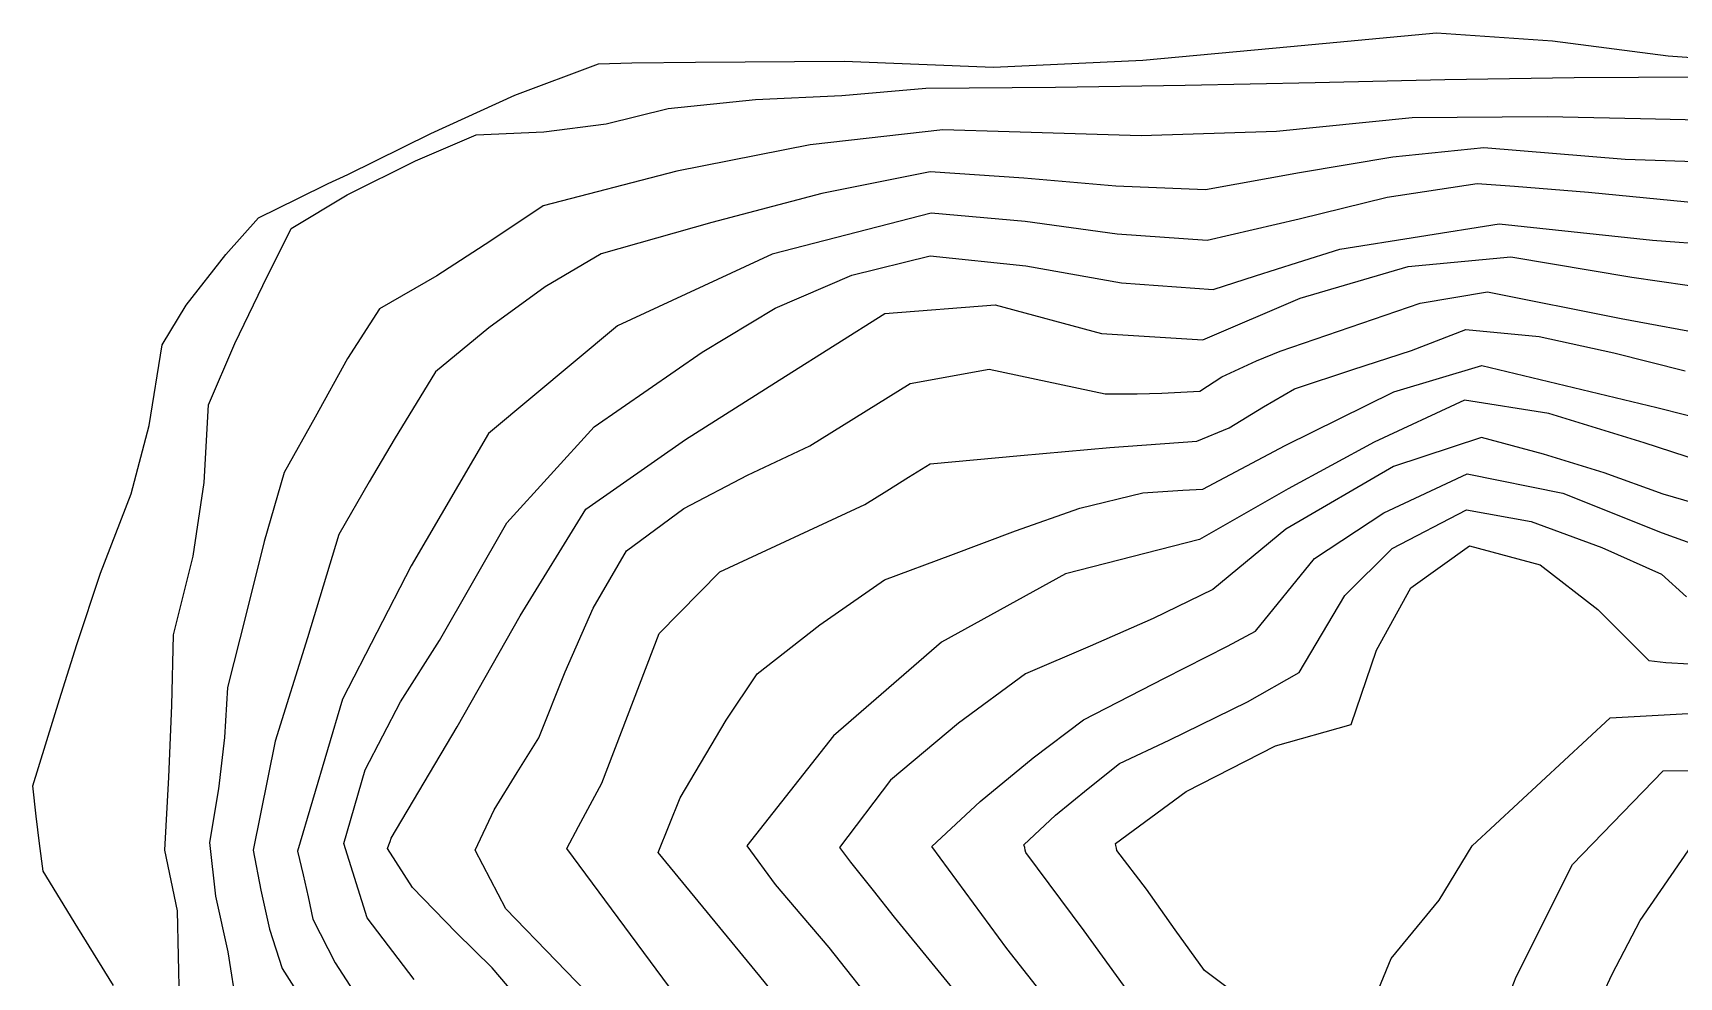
# Model space of a CAD drawing. Extents: x 21147 to 21795, y 3328 to 3821.
# Drawn here: x 21164.3 to 21240.9, y 3763.9 to 3807.9 of the extents above; entities that cross this region are included whole.
import ezdxf

# ---------------------------------------------------------------- set-up
doc = ezdxf.new("R2010")
doc.units = 0
doc.header["$MEASUREMENT"] = 0
doc.layers.add('CURVAS', color=43, linetype='CONTINUOUS')

msp = doc.modelspace()

# ---------------------------------------------------------------- linework, layer by layer
at = {"layer": 'CURVAS', "linetype": 'CONTINUOUS'}
for p, q in [((21222.814, 3807.259), (21229.612, 3807.886)), ((21229.612, 3807.886), (21235.011, 3807.513)), ((21215.926, 3806.625), (21222.814, 3807.259)), ((21235.011, 3807.513), (21240.39, 3806.821)), ((21186.688, 3804.984), (21190.593, 3806.448)), ((21190.593, 3806.448), (21192.135, 3806.5)), ((21192.135, 3806.5), (21195.099, 3806.531)), ((21195.099, 3806.531), (21202.026, 3806.568)), ((21202.026, 3806.568), (21208.985, 3806.292)), ((21208.985, 3806.292), (21215.926, 3806.625)), ((21240.39, 3806.821), (21245.694, 3806.448)), ((21217.908, 3805.458), (21223.955, 3805.585)), ((21223.955, 3805.585), (21229.995, 3805.712)), ((21229.995, 3805.712), (21236.015, 3805.81)), ((21236.015, 3805.81), (21242.003, 3805.849)), ((21182.778, 3803.206), (21186.688, 3804.984)), ((21193.829, 3804.363), (21197.895, 3804.792)), ((21197.895, 3804.792), (21201.914, 3804.972)), ((21201.914, 3804.972), (21205.836, 3805.322)), ((21205.836, 3805.322), (21211.864, 3805.361)), ((21211.864, 3805.361), (21217.908, 3805.458)), ((21190.946, 3803.662), (21193.829, 3804.363)), ((21184.889, 3803.141), (21188.043, 3803.282)), ((21188.043, 3803.282), (21190.946, 3803.662)), ((21206.627, 3803.38), (21200.441, 3802.679)), ((21209.712, 3803.284), (21206.627, 3803.38)), ((21212.786, 3803.188), (21209.712, 3803.284)), ((21222.158, 3803.296), (21215.855, 3803.093)), ((21228.477, 3803.936), (21222.158, 3803.296)), ((21234.765, 3803.979), (21228.477, 3803.936)), ((21239.104, 3803.889), (21234.765, 3803.979)), ((21243.327, 3803.798), (21239.104, 3803.889)), ((21178.921, 3801.295), (21182.778, 3803.206)), ((21182.072, 3801.93), (21184.889, 3803.141)), ((21200.441, 3802.679), (21194.239, 3801.445)), ((21215.855, 3803.093), (21212.786, 3803.188)), ((21231.817, 3802.541), (21227.566, 3802.096)), ((21238.386, 3802.001), (21231.817, 3802.541)), ((21178.878, 3800.357), (21182.072, 3801.93)), ((21227.566, 3802.096), (21223.229, 3801.373)), ((21244.988, 3801.764), (21238.386, 3802.001)), ((21178.005, 3800.88), (21178.921, 3801.295)), ((21194.239, 3801.445), (21188.005, 3799.833)), ((21206.028, 3801.415), (21200.982, 3800.406)), ((21210.391, 3801.123), (21206.028, 3801.415)), ((21214.679, 3800.756), (21210.391, 3801.123)), ((21223.229, 3801.373), (21218.85, 3800.576)), ((21174.751, 3799.282), (21176.594, 3800.177)), ((21176.285, 3798.778), (21178.878, 3800.357)), ((21176.594, 3800.177), (21178.005, 3800.88)), ((21200.982, 3800.406), (21195.871, 3799.061)), ((21218.85, 3800.576), (21214.679, 3800.756)), ((21227.306, 3800.228), (21223.218, 3799.214)), ((21231.505, 3800.864), (21227.306, 3800.228)), ((21233.231, 3800.737), (21231.505, 3800.864)), ((21234.956, 3800.599), (21233.231, 3800.737)), ((21236.682, 3800.456), (21234.956, 3800.599)), ((21243.202, 3799.823), (21236.682, 3800.456)), ((21188.005, 3799.833), (21185.571, 3798.202)), ((21206.076, 3799.498), (21198.671, 3797.584)), ((21210.45, 3799.104), (21206.076, 3799.498)), ((21173.232, 3797.571), (21174.751, 3799.282)), ((21174.965, 3796.131), (21176.285, 3798.778)), ((21195.871, 3799.061), (21190.713, 3797.604)), ((21214.74, 3798.525), (21210.45, 3799.104)), ((21223.218, 3799.214), (21218.922, 3798.227)), ((21225.106, 3797.82), (21232.518, 3799.003)), ((21232.518, 3799.003), (21239.664, 3798.242)), ((21185.571, 3798.202), (21183.057, 3796.575)), ((21218.922, 3798.227), (21214.74, 3798.525)), ((21239.664, 3798.242), (21247.06, 3797.7)), ((21171.388, 3795.216), (21173.232, 3797.571)), ((21190.713, 3797.604), (21188.11, 3796.069)), ((21198.671, 3797.584), (21191.479, 3794.253)), ((21202.381, 3796.607), (21206.028, 3797.508)), ((21206.028, 3797.508), (21210.479, 3797.051)), ((21221.175, 3796.574), (21223.141, 3797.197)), ((21223.141, 3797.197), (21225.106, 3797.82)), ((21228.287, 3797.008), (21233.063, 3797.46)), ((21233.063, 3797.46), (21238.701, 3796.518)), ((21183.057, 3796.575), (21180.383, 3795.04)), ((21198.818, 3795.078), (21202.381, 3796.607)), ((21210.479, 3797.051), (21214.935, 3796.248)), ((21219.21, 3795.95), (21221.175, 3796.574)), ((21223.251, 3795.539), (21228.287, 3797.008)), ((21238.701, 3796.518), (21244.154, 3795.726)), ((21173.65, 3793.436), (21174.965, 3796.131)), ((21188.11, 3796.069), (21185.486, 3794.162)), ((21214.935, 3796.248), (21219.21, 3795.95)), ((21228.852, 3795.313), (21231.984, 3795.831)), ((21231.984, 3795.831), (21238.2, 3794.596)), ((21170.269, 3793.362), (21171.388, 3795.216)), ((21180.383, 3795.04), (21178.893, 3792.739)), ((21195.411, 3793.026), (21198.818, 3795.078)), ((21199.297, 3791.909), (21203.919, 3794.824)), ((21203.919, 3794.824), (21209.053, 3795.226)), ((21209.053, 3795.226), (21214.012, 3793.903)), ((21218.731, 3793.602), (21223.251, 3795.539)), ((21225.586, 3794.183), (21228.852, 3795.313)), ((21185.486, 3794.162), (21182.996, 3792.116)), ((21191.479, 3794.253), (21185.464, 3789.24)), ((21222.326, 3793.074), (21225.586, 3794.183)), ((21228.435, 3793.1), (21230.978, 3794.081)), ((21230.978, 3794.081), (21234.381, 3793.749)), ((21238.2, 3794.596), (21244.335, 3793.462)), ((21169.673, 3789.619), (21170.269, 3793.362)), ((21172.426, 3790.582), (21173.65, 3793.436)), ((21214.012, 3793.903), (21218.731, 3793.602)), ((21234.381, 3793.749), (21237.864, 3792.991)), ((21178.893, 3792.739), (21177.392, 3790.007)), ((21190.388, 3789.557), (21195.411, 3793.026)), ((21219.604, 3791.876), (21221.228, 3792.627)), ((21221.228, 3792.627), (21222.326, 3793.074)), ((21225.716, 3792.226), (21228.435, 3793.1)), ((21237.864, 3792.991), (21241.188, 3792.164)), ((21182.996, 3792.116), (21181.071, 3788.959)), ((21194.632, 3788.967), (21199.297, 3791.909)), ((21205.094, 3791.561), (21208.783, 3792.231)), ((21208.783, 3792.231), (21214.177, 3791.085)), ((21218.587, 3791.205), (21219.604, 3791.876)), ((21222.997, 3791.325), (21225.716, 3792.226)), ((21227.623, 3791.184), (21231.721, 3792.403)), ((21231.721, 3792.403), (21239.872, 3790.449)), ((21200.42, 3788.664), (21205.094, 3791.561)), ((21214.177, 3791.085), (21215.666, 3791.089)), ((21215.666, 3791.089), (21216.81, 3791.121)), ((21216.81, 3791.121), (21218.587, 3791.205)), ((21221.555, 3790.483), (21222.997, 3791.325)), ((21222.556, 3788.686), (21227.623, 3791.184)), ((21172.233, 3786.963), (21172.426, 3790.582)), ((21219.948, 3789.498), (21221.555, 3790.483)), ((21230.906, 3790.797), (21226.71, 3788.837)), ((21234.837, 3790.169), (21230.906, 3790.797)), ((21239.872, 3790.449), (21247.944, 3788.389)), ((21168.82, 3786.44), (21169.673, 3789.619)), ((21177.392, 3790.007), (21175.949, 3787.418)), ((21186.324, 3785.087), (21190.388, 3789.557)), ((21218.443, 3788.88), (21219.948, 3789.498)), ((21239.27, 3788.806), (21234.837, 3790.169)), ((21181.071, 3788.959), (21179.903, 3786.996)), ((21185.464, 3789.24), (21181.87, 3783.082)), ((21189.994, 3785.716), (21194.632, 3788.967)), ((21197.521, 3787.306), (21200.42, 3788.664)), ((21214.388, 3788.596), (21218.443, 3788.88)), ((21218.731, 3786.651), (21222.556, 3788.686)), ((21226.71, 3788.837), (21222.695, 3786.663)), ((21231.697, 3789.048), (21227.596, 3787.699)), ((21234.593, 3788.284), (21231.697, 3789.048)), ((21243.297, 3787.49), (21239.27, 3788.806)), ((21206.028, 3787.826), (21210.243, 3788.221)), ((21210.243, 3788.221), (21214.388, 3788.596)), ((21237.405, 3787.415), (21234.593, 3788.284)), ((21175.949, 3787.418), (21175.021, 3784.22)), ((21194.563, 3785.756), (21197.521, 3787.306)), ((21204.008, 3786.572), (21205.021, 3787.201)), ((21205.021, 3787.201), (21206.028, 3787.826)), ((21227.596, 3787.699), (21222.584, 3784.78)), ((21227.156, 3785.549), (21231.026, 3787.37)), ((21231.026, 3787.37), (21235.485, 3786.47)), ((21240.157, 3786.411), (21237.405, 3787.415)), ((21167.393, 3782.744), (21168.82, 3786.44)), ((21171.709, 3783.535), (21172.233, 3786.963)), ((21179.903, 3786.996), (21178.49, 3784.542)), ((21202.984, 3785.932), (21204.008, 3786.572)), ((21213.002, 3785.769), (21215.926, 3786.483)), ((21215.926, 3786.483), (21216.861, 3786.548)), ((21216.861, 3786.548), (21217.796, 3786.602)), ((21217.796, 3786.602), (21218.731, 3786.651)), ((21222.695, 3786.663), (21218.563, 3784.302)), ((21235.485, 3786.47), (21240.108, 3784.611)), ((21246.026, 3784.728), (21240.157, 3786.411)), ((21186.937, 3780.755), (21189.994, 3785.716)), ((21191.887, 3783.775), (21194.563, 3785.756)), ((21196.241, 3782.8), (21202.984, 3785.932)), ((21210.007, 3784.713), (21213.002, 3785.769)), ((21227.534, 3783.889), (21231.002, 3785.692)), ((21231.002, 3785.692), (21234.007, 3785.145)), ((21183.187, 3779.605), (21186.324, 3785.087)), ((21223.926, 3783.424), (21227.156, 3785.549)), ((21234.007, 3785.145), (21237.304, 3783.931)), ((21175.021, 3784.22), (21174.177, 3780.846)), ((21178.49, 3784.542), (21177.043, 3779.737)), ((21206.987, 3783.583), (21210.007, 3784.713)), ((21218.563, 3784.302), (21212.329, 3782.708)), ((21222.584, 3784.78), (21219.186, 3781.978)), ((21240.108, 3784.611), (21244.423, 3783.056)), ((21170.796, 3779.868), (21171.709, 3783.535)), ((21190.346, 3781.104), (21191.887, 3783.775)), ((21203.899, 3782.43), (21206.987, 3783.583)), ((21221.175, 3780.036), (21223.926, 3783.424)), ((21225.338, 3781.696), (21227.534, 3783.889)), ((21228.417, 3782.061), (21231.146, 3784.015)), ((21231.146, 3784.015), (21234.437, 3783.124)), ((21237.304, 3783.931), (21240.085, 3782.697)), ((21166.302, 3779.422), (21167.393, 3782.744)), ((21181.87, 3783.082), (21178.665, 3776.871)), ((21193.406, 3779.933), (21196.241, 3782.8)), ((21212.329, 3782.708), (21206.564, 3779.527)), ((21234.437, 3783.124), (21237.121, 3781.046)), ((21240.085, 3782.697), (21241.253, 3781.634)), ((21200.887, 3780.334), (21203.899, 3782.43)), ((21219.186, 3781.978), (21216.418, 3780.623)), ((21226.812, 3779.154), (21228.417, 3782.061)), ((21189.034, 3778.145), (21190.346, 3781.104)), ((21223.212, 3778.119), (21225.338, 3781.696)), ((21237.121, 3781.046), (21239.486, 3778.67)), ((21174.177, 3780.846), (21173.313, 3777.424)), ((21184.008, 3775.586), (21186.937, 3780.755)), ((21197.975, 3778.047), (21200.887, 3780.334)), ((21216.418, 3780.623), (21213.485, 3779.338)), ((21170.728, 3776.584), (21170.796, 3779.868)), ((21177.043, 3779.737), (21175.527, 3774.927)), ((21181.366, 3776.757), (21183.187, 3779.605)), ((21190.737, 3772.966), (21193.406, 3779.933)), ((21206.564, 3779.527), (21201.532, 3775.169)), ((21219.872, 3779.346), (21221.175, 3780.036)), ((21165.488, 3776.856), (21166.302, 3779.422)), ((21213.485, 3779.338), (21210.462, 3778.047)), ((21216.934, 3777.851), (21219.872, 3779.346)), ((21225.633, 3775.698), (21226.812, 3779.154)), ((21187.813, 3775.075), (21189.034, 3778.145)), ((21196.537, 3775.896), (21197.975, 3778.047)), ((21210.462, 3778.047), (21207.351, 3775.761)), ((21220.81, 3776.753), (21223.212, 3778.119)), ((21239.486, 3778.67), (21240.283, 3778.581)), ((21240.283, 3778.581), (21241.389, 3778.519)), ((21173.313, 3777.424), (21173.181, 3775.09)), ((21213.17, 3775.914), (21216.934, 3777.851)), ((21164.253, 3772.846), (21165.488, 3776.856)), ((21170.585, 3773.246), (21170.728, 3776.584)), ((21178.665, 3776.871), (21176.572, 3769.802)), ((21179.72, 3773.585), (21181.366, 3776.757)), ((21217.155, 3774.971), (21220.81, 3776.753)), ((21194.396, 3772.281), (21196.537, 3775.896)), ((21207.351, 3775.761), (21204.186, 3773.103)), ((21210.826, 3774.14), (21213.17, 3775.914)), ((21222.106, 3774.705), (21225.633, 3775.698)), ((21235.555, 3774.02), (21237.689, 3776.01)), ((21237.689, 3776.01), (21241.596, 3776.228)), ((21173.181, 3775.09), (21172.894, 3772.703)), ((21175.527, 3774.927), (21174.511, 3769.85)), ((21180.934, 3770.401), (21184.008, 3775.586)), ((21186.798, 3773.459), (21187.813, 3775.075)), ((21201.532, 3775.169), (21197.496, 3770.042)), ((21214.848, 3773.877), (21217.155, 3774.971)), ((21208.364, 3772.111), (21210.826, 3774.14)), ((21217.944, 3772.577), (21222.106, 3774.705)), ((21178.729, 3770.162), (21179.72, 3773.585)), ((21185.729, 3771.721), (21186.798, 3773.459)), ((21213.394, 3772.719), (21214.848, 3773.877)), ((21233.415, 3772.031), (21235.555, 3774.02)), ((21235.942, 3769.18), (21240.157, 3773.541)), ((21240.157, 3773.541), (21241.38, 3773.558)), ((21164.397, 3771.431), (21164.253, 3772.846)), ((21170.389, 3769.85), (21170.585, 3773.246)), ((21172.894, 3772.703), (21172.474, 3770.21)), ((21190.203, 3771.958), (21190.737, 3772.966)), ((21204.186, 3773.103), (21201.81, 3769.97)), ((21211.86, 3771.471), (21213.394, 3772.719)), ((21214.656, 3770.162), (21217.944, 3772.577)), ((21189.658, 3770.946), (21190.203, 3771.958)), ((21193.373, 3769.73), (21194.396, 3772.281)), ((21206.1, 3770.018), (21208.364, 3772.111)), ((21231.265, 3770.042), (21233.415, 3772.031)), ((21164.565, 3770.155), (21164.397, 3771.431)), ((21184.841, 3769.85), (21185.729, 3771.721)), ((21210.39, 3770.09), (21211.86, 3771.471)), ((21180.886, 3770.251), (21180.934, 3770.401)), ((21189.107, 3769.922), (21189.658, 3770.946)), ((21164.733, 3768.868), (21164.565, 3770.155)), ((21170.979, 3767.025), (21170.389, 3769.85)), ((21172.474, 3770.21), (21172.748, 3767.705)), ((21174.511, 3769.85), (21174.859, 3767.986)), ((21176.572, 3769.802), (21176.835, 3768.693)), ((21179.817, 3766.694), (21178.729, 3770.162)), ((21180.767, 3769.922), (21180.831, 3770.089)), ((21181.934, 3768.113), (21180.767, 3769.922)), ((21180.831, 3770.089), (21180.886, 3770.251)), ((21186.27, 3767.113), (21184.841, 3769.85)), ((21198.304, 3757.524), (21189.107, 3769.922)), ((21198.095, 3763.976), (21193.373, 3769.73)), ((21197.496, 3770.042), (21198.807, 3768.244)), ((21201.81, 3769.97), (21202.319, 3769.28)), ((21209.593, 3765.274), (21206.1, 3770.018)), ((21210.431, 3769.97), (21210.39, 3770.09)), ((21210.461, 3769.85), (21210.431, 3769.97)), ((21210.486, 3769.73), (21210.461, 3769.85)), ((21213.196, 3766.097), (21210.486, 3769.73)), ((21214.68, 3770.059), (21214.656, 3770.162)), ((21214.704, 3769.945), (21214.68, 3770.059)), ((21214.728, 3769.826), (21214.704, 3769.945)), ((21216.099, 3768.027), (21214.728, 3769.826)), ((21229.725, 3767.513), (21231.265, 3770.042)), ((21239.093, 3766.572), (21241.493, 3770.061)), ((21166.351, 3766.234), (21164.733, 3768.868)), ((21202.319, 3769.28), (21203.377, 3767.967)), ((21233.308, 3763.945), (21235.942, 3769.18)), ((21174.859, 3767.986), (21175.266, 3766.162)), ((21176.835, 3768.693), (21177.069, 3767.668)), ((21183.953, 3766.011), (21181.934, 3768.113)), ((21198.807, 3768.244), (21200.059, 3766.782)), ((21203.377, 3767.967), (21204.35, 3766.734)), ((21217.432, 3766.137), (21216.099, 3768.027)), ((21172.748, 3767.705), (21173.334, 3765.109)), ((21177.069, 3767.668), (21177.291, 3766.639)), ((21227.493, 3764.798), (21229.725, 3767.513)), ((21171.085, 3762.801), (21170.979, 3767.025)), ((21177.291, 3766.639), (21178.319, 3764.606)), ((21182.012, 3763.827), (21179.817, 3766.694)), ((21195.435, 3757.675), (21186.27, 3767.113)), ((21200.059, 3766.782), (21201.306, 3765.32)), ((21204.35, 3766.734), (21208.182, 3762.062)), ((21237.784, 3764.074), (21239.093, 3766.572)), ((21168.012, 3763.552), (21166.351, 3766.234)), ((21175.266, 3766.162), (21175.853, 3764.338)), ((21185.632, 3764.362), (21183.953, 3766.011)), ((21215.885, 3762.379), (21213.196, 3766.097)), ((21218.802, 3764.242), (21217.432, 3766.137)), ((21173.334, 3765.109), (21173.744, 3762.444)), ((21201.306, 3765.32), (21204.285, 3761.574)), ((21213.288, 3760.589), (21209.593, 3765.274)), ((21175.853, 3764.338), (21177.021, 3762.509)), ((21178.319, 3764.606), (21179.699, 3762.488)), ((21190.841, 3758.302), (21185.632, 3764.362)), ((21221.18, 3762.455), (21218.802, 3764.242)), ((21226.352, 3762.013), (21227.493, 3764.798)), ((21202.655, 3758.409), (21198.095, 3763.976)), ((21231.026, 3758.034), (21233.308, 3763.945)), ((21236.801, 3761.965), (21237.784, 3764.074))]:
    msp.add_line(p, q, dxfattribs=at)

doc.saveas('drawing.dxf')
